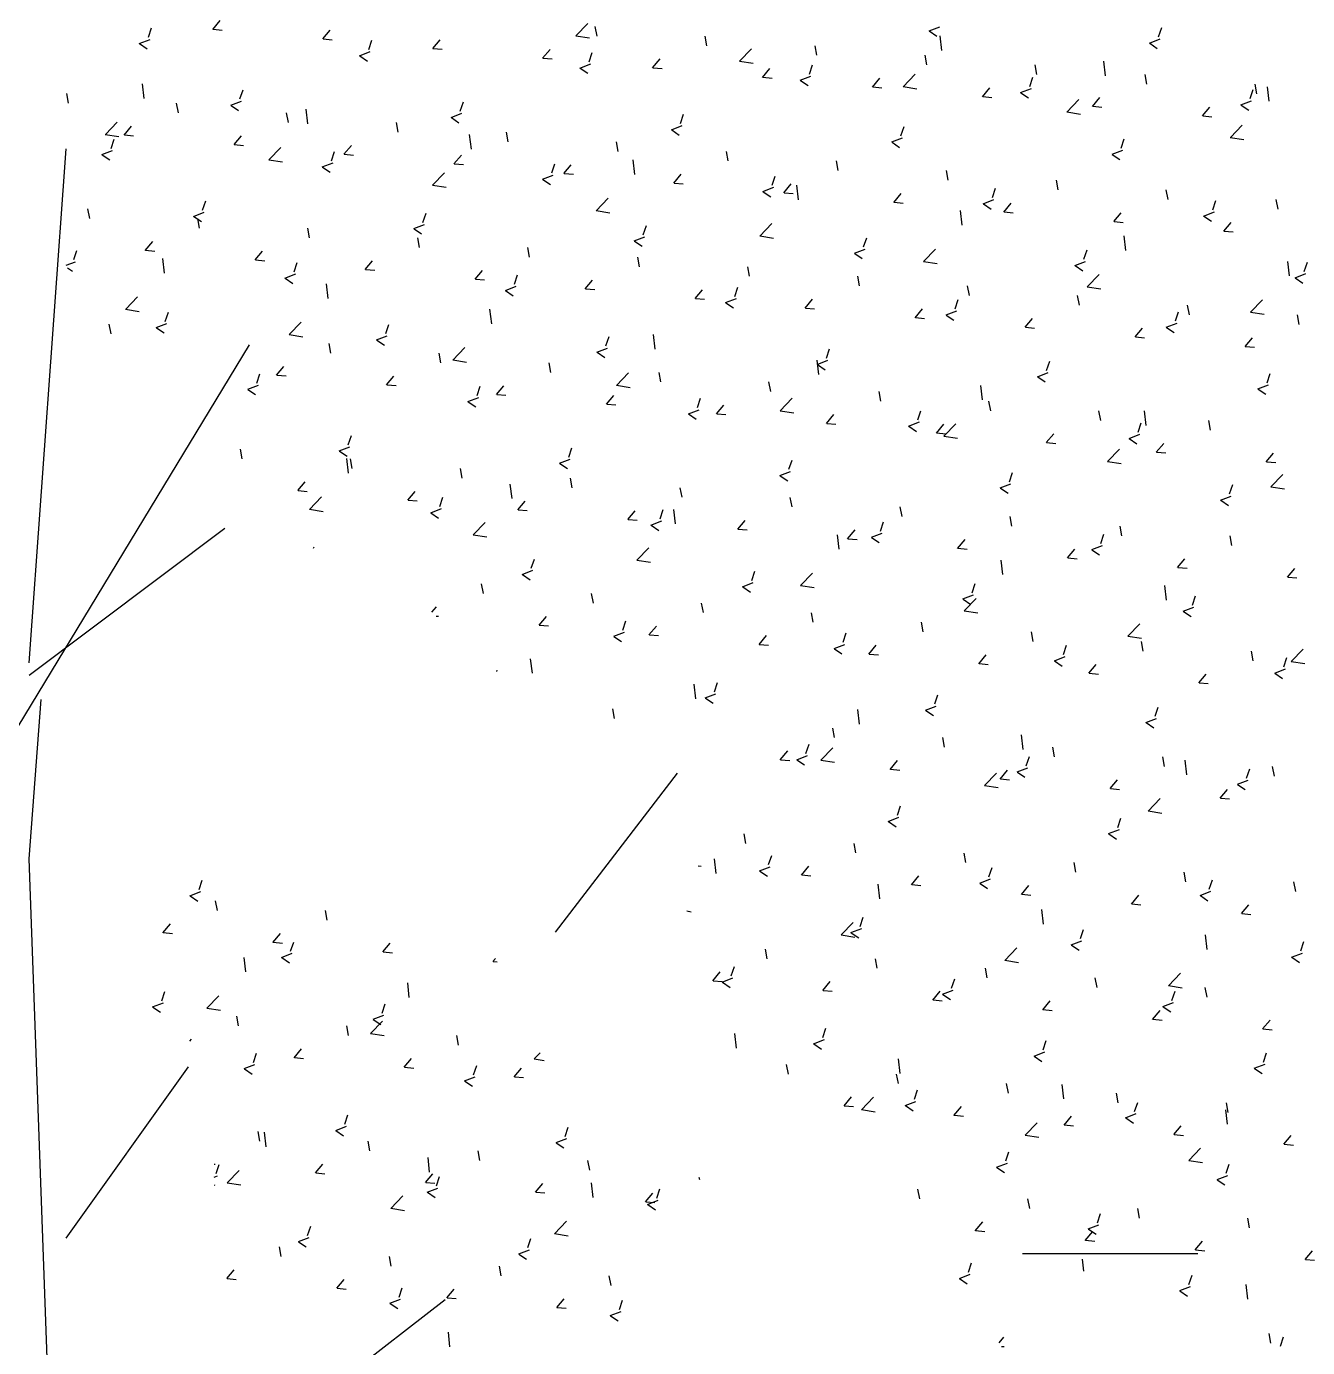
# Model space of a CAD drawing. Header units: millimetres. Extents: x 1667 to 847943, y 724 to 1832625.
# Drawn here: x 422512 to 423271, y 670149 to 670930 of the extents above; entities that cross this region are included whole.
import ezdxf

# ---------------------------------------------------------------- set-up
doc = ezdxf.new("R2010")
doc.units = ezdxf.units.MM

# ---------------------------------------------------------------- blocks, each defined once
blk = doc.blocks.new('A$C344D2886')
at = {"linetype": 'Continuous'}
for p, q in [((3111.8, 6390.6), (3120.3, 6400.8)), ((3037.7, 6381.5), (3041.3, 6392.2)), ((3112.1, 6390.7), (3122.7, 6389.8)), ((3238.3, 6379.5), (3246.8, 6389.7)), ((3529.7, 6383), (3543.4, 6397.3)), ((3554, 6382.9), (3551.9, 6394)), ((3936.1, 6388.9), (3948.5, 6393.6)), ((3936.4, 6388.7), (3945.2, 6382.8)), ((4200.2, 6381.9), (4203.8, 6392.6)), ((3027.2, 6374.4), (3039.6, 6379.1)), ((3027.5, 6374.2), (3036.3, 6368.2)), ((3238.7, 6379.6), (3249.2, 6378.7)), ((3291.3, 6367.4), (3294.9, 6378)), ((3364.9, 6368.5), (3373.4, 6378.6)), ((3529.6, 6383.1), (3545.3, 6380.7)), ((3680.5, 6371.8), (3678.5, 6382.9)), ((3807.1, 6360.8), (3805, 6371.8)), ((3950.9, 6366.3), (3948.9, 6383)), ((4189.7, 6374.8), (4202, 6379.5)), ((4190, 6374.5), (4198.7, 6368.6)), ((3280.8, 6360.2), (3293.1, 6365)), ((3281.1, 6360), (3289.8, 6354.1)), ((3365.2, 6368.6), (3375.8, 6367.6)), ((3491.4, 6357.4), (3499.9, 6367.5)), ((3491.8, 6357.5), (3502.3, 6356.6)), ((3544.8, 6353.3), (3548.4, 6363.9)), ((3618, 6346.3), (3626.5, 6356.5)), ((3718, 6353.8), (3731.7, 6368.1)), ((3933.6, 6349.7), (3931.6, 6360.7)), ((3534.3, 6346.1), (3546.7, 6350.9)), ((3534.6, 6345.9), (3543.4, 6340)), ((3618.3, 6346.4), (3628.9, 6345.5)), ((3717.9, 6353.9), (3733.6, 6351.5)), ((3744.5, 6335.3), (3753, 6345.4)), ((3798.4, 6339.1), (3802, 6349.8)), ((4060.1, 6338.6), (4058.1, 6349.7)), ((4139.2, 6337.1), (4137.2, 6353.8)), ((3032.8, 6311.2), (3030.8, 6328)), ((3744.9, 6335.4), (3755.4, 6334.4)), ((3787.9, 6332), (3800.2, 6336.7)), ((3788.2, 6331.8), (3796.9, 6325.8)), ((3871.1, 6324.2), (3879.6, 6334.3)), ((3871.4, 6324.3), (3881.9, 6323.4)), ((3906.2, 6324.7), (3921.9, 6322.3)), ((3906.3, 6324.6), (3920, 6338.9)), ((4052, 6325), (4055.5, 6335.7)), ((4186.7, 6327.5), (4184.7, 6338.6)), ((4313.2, 6316.5), (4311.2, 6327.5)), ((4327.5, 6307.9), (4325.5, 6324.6)), ((2945.7, 6305.5), (2943.7, 6316.6)), ((3143.1, 6310.5), (3146.6, 6321.1)), ((3997.6, 6313.1), (4006.1, 6323.3)), ((3997.9, 6313.2), (4008.5, 6312.3)), ((4041.4, 6317.9), (4053.8, 6322.6)), ((4041.7, 6317.6), (4050.5, 6311.7)), ((4094.6, 6295.4), (4108.3, 6309.7)), ((4124.2, 6302), (4132.7, 6312.2)), ((4305.5, 6310.9), (4309.1, 6321.5)), ((3072.3, 6294.5), (3070.2, 6305.5)), ((3132.5, 6303.3), (3144.9, 6308.1)), ((3132.8, 6303.1), (3141.6, 6297.2)), ((3198.8, 6283.4), (3196.8, 6294.5)), ((3221.1, 6282), (3219.1, 6298.8)), ((3386.1, 6289.2), (3398.4, 6294)), ((3396.6, 6296.3), (3400.2, 6307)), ((4094.5, 6295.5), (4110.2, 6293.1)), ((4124.5, 6302.1), (4135, 6301.2)), ((4250.7, 6291), (4259.2, 6301.1)), ((4295, 6303.7), (4307.3, 6308.5)), ((4295.3, 6303.5), (4304, 6297.6)), ((2988.2, 6269.5), (3001.9, 6283.9)), ((3009.7, 6269), (3018.2, 6279.1)), ((3325.3, 6272.3), (3323.3, 6283.4)), ((3386.4, 6289), (3395.1, 6283.1)), ((3639.6, 6275.1), (3652, 6279.8)), ((3650.2, 6282.2), (3653.7, 6292.9)), ((3903.7, 6268.1), (3907.3, 6278.8)), ((4251, 6291.1), (4261.6, 6290.1)), ((4282.9, 6266.2), (4296.6, 6280.5)), ((2988.1, 6269.6), (3003.8, 6267.2)), ((2994.8, 6253.6), (2998.4, 6264.2)), ((3010.1, 6269.1), (3020.6, 6268.1)), ((3136.3, 6257.9), (3144.8, 6268)), ((3409.4, 6252.8), (3407.4, 6269.6)), ((3451.9, 6261.3), (3449.9, 6272.3)), ((3639.9, 6274.9), (3648.7, 6268.9)), ((3893.2, 6261), (3905.5, 6265.7)), ((4157.3, 6254), (4160.8, 6264.6)), ((4282.8, 6266.3), (4298.5, 6263.9)), ((2984.3, 6246.4), (2996.6, 6251.2)), ((3136.6, 6258), (3147.1, 6257.1)), ((3176.5, 6240.3), (3190.2, 6254.7)), ((3248.4, 6239.4), (3251.9, 6250.1)), ((3262.8, 6246.8), (3271.3, 6257)), ((3578.4, 6250.2), (3576.4, 6261.3)), ((3705, 6239.1), (3702.9, 6250.2)), ((3893.5, 6260.7), (3902.2, 6254.8)), ((4146.7, 6246.8), (4159.1, 6251.6)), ((2984.6, 6246.2), (2993.3, 6240.3)), ((3176.4, 6240.4), (3192.1, 6238)), ((3237.8, 6232.3), (3250.2, 6237.1)), ((3263.1, 6246.9), (3273.7, 6246)), ((3389.4, 6235.8), (3397.9, 6245.9)), ((3389.7, 6235.9), (3400.2, 6234.9)), ((3501.9, 6225.3), (3505.5, 6236)), ((3515.9, 6224.7), (3524.4, 6234.8)), ((3597.7, 6223.6), (3595.7, 6240.4)), ((3831.5, 6228), (3829.5, 6239.1)), ((4147, 6246.6), (4155.8, 6240.7)), ((3238.1, 6232.1), (3246.9, 6226.2)), ((3364.8, 6211.1), (3378.5, 6225.4)), ((3491.4, 6218.2), (3503.7, 6222.9)), ((3491.7, 6218), (3500.5, 6212)), ((3516.2, 6224.8), (3526.8, 6223.9)), ((3642.4, 6213.6), (3651, 6223.8)), ((3755.5, 6211.2), (3759.1, 6221.8)), ((3958.1, 6217), (3956, 6228)), ((3364.7, 6211.2), (3380.4, 6208.8)), ((3642.8, 6213.7), (3653.3, 6212.8)), ((3744.9, 6204), (3757.3, 6208.8)), ((3745.2, 6203.8), (3754, 6197.9)), ((3769, 6202.5), (3777.5, 6212.7)), ((3769.3, 6202.6), (3779.9, 6201.7)), ((3786, 6194.4), (3784, 6211.2)), ((4009, 6197.1), (4012.6, 6207.7)), ((4084.6, 6205.9), (4082.6, 6217)), ((4211.2, 6194.8), (4209.1, 6205.9)), ((3100.1, 6182.5), (3103.7, 6193.2)), ((3553.1, 6181.9), (3566.8, 6196.2)), ((3895.5, 6191.5), (3904, 6201.6)), ((3895.9, 6191.6), (3906.4, 6190.6)), ((3998.5, 6189.9), (4010.8, 6194.7)), ((3998.8, 6189.7), (4007.6, 6183.8)), ((4022.1, 6180.4), (4030.6, 6190.5)), ((4262.6, 6182.9), (4266.2, 6193.6)), ((4337.7, 6183.8), (4335.7, 6194.8)), ((2970.2, 6172.8), (2968.1, 6183.9)), ((3089.6, 6175.4), (3101.9, 6180.1)), ((3089.9, 6175.2), (3098.7, 6169.3)), ((3096.7, 6161.8), (3094.7, 6172.8)), ((3353.7, 6168.4), (3357.3, 6179.1)), ((3553, 6182), (3568.7, 6179.6)), ((3974.3, 6165.2), (3972.3, 6182)), ((4022.4, 6180.5), (4033, 6179.6)), ((4148.6, 6169.3), (4157.1, 6179.5)), ((4252, 6175.8), (4264.4, 6180.5)), ((4252.3, 6175.6), (4261.1, 6169.7)), ((3223.3, 6150.7), (3221.2, 6161.8)), ((3343.1, 6161.3), (3355.5, 6166)), ((3343.4, 6161.1), (3352.2, 6155.1)), ((3607.2, 6154.3), (3610.8, 6164.9)), ((3741.4, 6152.7), (3755.1, 6167)), ((4149, 6169.4), (4159.5, 6168.5)), ((4275.2, 6158.3), (4283.7, 6168.4)), ((4275.5, 6158.4), (4286.1, 6157.4)), ((3034.2, 6136.3), (3042.7, 6146.4)), ((3349.8, 6139.6), (3347.8, 6150.7)), ((3596.7, 6147.1), (3609, 6151.9)), ((3597, 6146.9), (3605.8, 6141)), ((3741.3, 6152.8), (3757, 6150.4)), ((3860.8, 6140.2), (3864.4, 6150.8)), ((4162.6, 6136), (4160.6, 6152.8)), ((2951.9, 6125.6), (2955.5, 6136.3)), ((3034.5, 6136.4), (3045.1, 6135.4)), ((3056.2, 6110.1), (3054.2, 6126.9)), ((3160.7, 6125.2), (3169.2, 6135.3)), ((3476.4, 6128.6), (3474.3, 6139.6)), ((3602.9, 6117.5), (3600.9, 6128.5)), ((3850.2, 6133), (3862.6, 6137.8)), ((3850.5, 6132.8), (3859.3, 6126.9)), ((3929.7, 6123.5), (3943.4, 6137.8)), ((4114.3, 6126), (4117.9, 6136.7)), ((2943, 6119.1), (2953.7, 6123.2)), ((2944.6, 6116.3), (2950.4, 6112.4)), ((3161.1, 6125.3), (3171.6, 6124.4)), ((3205.4, 6111.5), (3209, 6122.2)), ((3287.3, 6114.1), (3295.8, 6124.3)), ((3287.6, 6114.2), (3298.2, 6113.3)), ((3413.8, 6103.1), (3422.3, 6113.2)), ((3729.5, 6106.4), (3727.4, 6117.5)), ((3929.6, 6123.6), (3945.3, 6121.2)), ((4103.8, 6118.9), (4116.2, 6123.6)), ((4104.1, 6118.7), (4112.9, 6112.7)), ((4350.8, 6106.8), (4348.9, 6123.5)), ((4367.9, 6111.9), (4371.5, 6122.6)), ((3194.9, 6104.4), (3207.3, 6109.1)), ((3195.2, 6104.2), (3204, 6098.2)), ((3244.5, 6080.9), (3242.5, 6097.7)), ((3414.2, 6103.1), (3424.7, 6102.2)), ((3459, 6097.4), (3462.6, 6108)), ((3540.4, 6092), (3548.9, 6102.1)), ((3856, 6095.3), (3854, 6106.4)), ((4118, 6094.3), (4131.7, 6108.6)), ((4357.4, 6104.8), (4369.7, 6109.5)), ((4357.6, 6104.5), (4366.4, 6098.6)), ((3011.6, 6068.5), (3025.3, 6082.8)), ((3448.5, 6090.2), (3460.8, 6095)), ((3448.7, 6090), (3457.5, 6084.1)), ((3540.7, 6092.1), (3551.3, 6091.2)), ((3666.9, 6080.9), (3675.4, 6091)), ((3712.5, 6083.2), (3716.1, 6093.9)), ((3982.6, 6084.3), (3980.5, 6095.3)), ((4109.1, 6073.2), (4107.1, 6084.3)), ((4117.9, 6094.4), (4133.6, 6092)), ((3011.5, 6068.6), (3027.2, 6066.1)), ((3432.8, 6051.7), (3430.8, 6068.5)), ((3667.3, 6081), (3677.8, 6080.1)), ((3702, 6076.1), (3714.4, 6080.9)), ((3702.3, 6075.9), (3711.1, 6070)), ((3793.5, 6069.8), (3802, 6080)), ((3793.8, 6069.9), (3804.4, 6069)), ((3920, 6058.8), (3928.5, 6068.9)), ((3955.6, 6062), (3967.9, 6066.7)), ((3966.1, 6069.1), (3969.7, 6079.8)), ((4235.7, 6062.1), (4233.6, 6073.2)), ((4306.2, 6065.1), (4320, 6079.4)), ((2994.7, 6040.1), (2992.6, 6051.2)), ((3046.7, 6047.5), (3059, 6052.2)), ((3057.2, 6054.6), (3060.8, 6065.3)), ((3199.9, 6039.3), (3213.6, 6053.6)), ((3310.8, 6040.5), (3314.3, 6051.1)), ((3920.4, 6058.9), (3930.9, 6057.9)), ((3955.9, 6061.8), (3964.6, 6055.8)), ((4046.6, 6047.7), (4055.1, 6057.8)), ((4209.1, 6047.9), (4221.5, 6052.6)), ((4219.7, 6055), (4223.2, 6065.6)), ((4306.2, 6065.2), (4321.9, 6062.8)), ((4362.2, 6051.1), (4360.2, 6062.1)), ((3047, 6047.2), (3055.7, 6041.3)), ((3199.8, 6039.4), (3215.5, 6036.9)), ((3300.2, 6033.3), (3312.6, 6038.1)), ((3564.3, 6026.3), (3567.9, 6037)), ((3621.1, 6022.5), (3619.1, 6039.3)), ((4046.9, 6047.8), (4057.5, 6046.9)), ((4173.1, 6036.6), (4181.6, 6046.8)), ((4173.5, 6036.7), (4184, 6035.8)), ((4209.4, 6047.6), (4218.2, 6041.7)), ((4299.7, 6025.6), (4308.2, 6035.7)), ((3247.8, 6018), (3245.7, 6029)), ((3300.5, 6033.1), (3309.3, 6027.2)), ((3388.2, 6010.1), (3401.9, 6024.4)), ((3553.8, 6019.2), (3566.1, 6023.9)), ((3817.9, 6012.2), (3821.4, 6022.9)), ((4300, 6025.6), (4310.5, 6024.7)), ((3374.3, 6006.9), (3372.3, 6018)), ((3388.1, 6010.2), (3403.8, 6007.7)), ((3500.9, 5995.8), (3498.8, 6006.9)), ((3554.1, 6019), (3562.8, 6013.1)), ((3807.3, 6005.1), (3819.7, 6009.8)), ((3809.4, 5993.3), (3807.4, 6010.1)), ((4071.4, 5998.1), (4075, 6008.7)), ((3162.5, 5983.6), (3166.1, 5994.2)), ((3185.2, 5992.5), (3193.7, 6002.6)), ((3185.6, 5992.6), (3196.1, 5991.7)), ((3311.8, 5981.4), (3320.3, 5991.6)), ((3576.5, 5980.9), (3590.2, 5995.2)), ((3627.4, 5984.8), (3625.4, 5995.8)), ((3807.6, 6004.9), (3816.4, 5998.9)), ((4060.9, 5990.9), (4073.2, 5995.7)), ((4061.2, 5990.7), (4069.9, 5984.8)), ((4325, 5984), (4328.5, 5994.6)), ((3152, 5976.4), (3164.3, 5981.2)), ((3152.3, 5976.2), (3161, 5970.3)), ((3312.1, 5981.5), (3322.7, 5980.6)), ((3416.1, 5969.4), (3419.6, 5980.1)), ((3438.3, 5970.3), (3446.8, 5980.5)), ((3576.4, 5981), (3592.1, 5978.5)), ((3753.9, 5973.7), (3751.9, 5984.8)), ((3997.7, 5964.1), (3995.7, 5980.9)), ((4314.4, 5976.8), (4326.8, 5981.6)), ((4314.7, 5976.6), (4323.5, 5970.7)), ((3405.5, 5962.3), (3417.9, 5967)), ((3405.8, 5962.1), (3414.6, 5956.2)), ((3438.7, 5970.4), (3449.2, 5969.5)), ((3564.9, 5959.3), (3573.4, 5969.4)), ((3669.6, 5955.3), (3673.2, 5966)), ((3764.8, 5951.7), (3778.5, 5966)), ((3880.5, 5962.6), (3878.5, 5973.7)), ((4007, 5951.6), (4005, 5962.6)), ((3565.2, 5959.4), (3575.7, 5958.4)), ((3659.1, 5948.2), (3671.4, 5952.9)), ((3659.4, 5948), (3668.1, 5942)), ((3691.4, 5948.2), (3699.9, 5958.3)), ((3691.7, 5948.3), (3702.3, 5947.4)), ((3764.7, 5951.8), (3780.4, 5949.3)), ((3818, 5937.1), (3826.5, 5947.3)), ((3923.2, 5941.2), (3926.7, 5951.8)), ((4133.6, 5940.5), (4131.5, 5951.5)), ((4185.9, 5934.9), (4184, 5951.7)), ((3818.3, 5937.2), (3828.8, 5936.3)), ((3912.6, 5934), (3925, 5938.8)), ((3912.9, 5933.8), (3921.7, 5927.9)), ((3944.5, 5926.1), (3953, 5936.2)), ((3953, 5922.5), (3966.8, 5936.8)), ((4176.7, 5927), (4180.3, 5937.7)), ((4260.1, 5929.4), (4258.1, 5940.5)), ((3267.8, 5912.5), (3271.4, 5923.2)), ((3944.8, 5926.2), (3955.4, 5925.2)), ((3953, 5922.6), (3968.7, 5920.1)), ((4071, 5915), (4079.6, 5925.1)), ((4071.4, 5915.1), (4081.9, 5914.2)), ((4166.2, 5919.9), (4178.5, 5924.7)), ((4166.5, 5919.7), (4175.3, 5913.8)), ((4197.6, 5903.9), (4206.1, 5914.1)), ((3145.7, 5896.3), (3143.7, 5907.4)), ((3257.3, 5905.4), (3269.6, 5910.1)), ((3257.6, 5905.2), (3266.4, 5899.3)), ((3521.4, 5898.4), (3525, 5909.1)), ((4141.3, 5893.2), (4155.1, 5907.6)), ((4197.9, 5904), (4208.5, 5903.1)), ((4324.1, 5892.8), (4332.6, 5903)), ((3267.9, 5879.9), (3265.9, 5896.6)), ((3272.2, 5885.3), (3270.2, 5896.3)), ((3398.8, 5874.2), (3396.7, 5885.3)), ((3510.8, 5891.3), (3523.2, 5896)), ((3511.1, 5891), (3519.9, 5885.1)), ((3774.9, 5884.3), (3778.5, 5894.9)), ((4141.3, 5893.4), (4157, 5890.9)), ((4324.5, 5892.9), (4335, 5892)), ((3209.7, 5859.8), (3218.2, 5869.9)), ((3525.3, 5863.1), (3523.3, 5874.2)), ((3764.4, 5877.1), (3776.7, 5881.9)), ((3764.7, 5876.9), (3773.5, 5871)), ((4028.5, 5870.1), (4032.1, 5880.8)), ((4329.6, 5864), (4343.4, 5878.4)), ((3210, 5859.9), (3220.6, 5858.9)), ((3336.2, 5848.7), (3344.8, 5858.8)), ((3456.2, 5850.7), (3454.2, 5867.4)), ((3651.9, 5852.1), (3649.8, 5863.1)), ((4017.9, 5863), (4030.3, 5867.7)), ((4018.2, 5862.8), (4027, 5856.9)), ((4271.5, 5848.9), (4283.9, 5853.6)), ((4282, 5856), (4285.6, 5866.7)), ((4329.6, 5864.2), (4345.3, 5861.7)), ((3223.2, 5838.3), (3238.9, 5835.9)), ((3223.3, 5838.2), (3237, 5852.5)), ((3336.6, 5848.8), (3347.1, 5847.9)), ((3362.6, 5834.4), (3374.9, 5839.1)), ((3373.1, 5841.5), (3376.7, 5852.2)), ((3462.8, 5837.6), (3471.3, 5847.8)), ((3626.7, 5827.4), (3630.3, 5838)), ((3644.5, 5821.5), (3642.5, 5838.2)), ((3778.4, 5841), (3776.4, 5852)), ((3905, 5829.9), (3902.9, 5841)), ((4271.8, 5848.7), (4280.6, 5842.7)), ((3362.9, 5834.1), (3371.7, 5828.2)), ((3411.6, 5809), (3425.3, 5823.3)), ((3463.1, 5837.7), (3473.7, 5836.8)), ((3589.3, 5826.6), (3597.8, 5836.7)), ((3589.7, 5826.7), (3600.2, 5825.7)), ((3616.1, 5820.2), (3628.5, 5825)), ((3715.9, 5815.5), (3724.4, 5825.6)), ((3880.2, 5813.2), (3883.8, 5823.9)), ((4031.5, 5818.8), (4029.5, 5829.9)), ((3411.5, 5809.1), (3427.2, 5806.7)), ((3616.4, 5820), (3625.2, 5814.1)), ((3716.2, 5815.6), (3726.8, 5814.7)), ((3832.7, 5792.3), (3830.8, 5809)), ((3842.4, 5804.4), (3850.9, 5814.6)), ((3869.7, 5806.1), (3882.1, 5810.8)), ((4133.8, 5799.1), (4137.4, 5809.8)), ((4158.1, 5807.8), (4156, 5818.8)), ((4284.6, 5796.7), (4282.6, 5807.8)), ((3227.9, 5793.5), (3228.5, 5795.3)), ((3599.9, 5779.8), (3613.6, 5794.1)), ((3842.8, 5804.5), (3853.3, 5803.6)), ((3870, 5805.9), (3878.8, 5800)), ((3969, 5793.3), (3977.5, 5803.5)), ((3969.3, 5793.4), (3979.9, 5792.5)), ((4095.5, 5782.3), (4104, 5792.4)), ((4123.3, 5792), (4135.6, 5796.7)), ((3478.4, 5770.5), (3482, 5781.1)), ((3599.8, 5779.9), (3615.5, 5777.5)), ((4021, 5763.1), (4019.1, 5779.8)), ((4095.9, 5782.4), (4106.4, 5781.4)), ((4123.6, 5791.8), (4132.3, 5785.8)), ((4222.1, 5771.2), (4230.6, 5781.3)), ((3467.9, 5763.3), (3480.3, 5768.1)), ((3468.2, 5763.1), (3477, 5757.2)), ((3732, 5756.3), (3735.6, 5767)), ((3788.1, 5750.6), (3801.9, 5764.9)), ((4222.4, 5771.3), (4233, 5770.4)), ((4348.6, 5760.1), (4357.1, 5770.3)), ((3423.3, 5741.5), (3421.2, 5752.6)), ((3721.5, 5749.2), (3733.8, 5753.9)), ((3721.8, 5749), (3730.5, 5743.1)), ((3788.1, 5750.7), (3803.8, 5748.3)), ((3985.6, 5742.2), (3989.1, 5752.9)), ((4209.3, 5733.9), (4207.4, 5750.6)), ((4349, 5760.2), (4359.5, 5759.3)), ((3549.8, 5730.4), (3547.8, 5741.5)), ((3975, 5735.1), (3987.4, 5739.8)), ((3975.3, 5734.9), (3984.1, 5728.9)), ((3976.4, 5721.4), (3990.2, 5735.7)), ((4239.1, 5728.1), (4242.7, 5738.7)), ((3364, 5719.9), (3369.2, 5726.1)), ((3676.4, 5719.4), (3674.3, 5730.4)), ((3802.9, 5708.3), (3800.9, 5719.3)), ((3976.4, 5721.5), (3992.1, 5719.1)), ((4228.6, 5720.9), (4240.9, 5725.7)), ((4228.9, 5720.7), (4237.6, 5714.8)), ((3368.9, 5715.4), (3371.6, 5715.2)), ((3487.3, 5704.9), (3495.8, 5715.1)), ((3487.6, 5705), (3498.2, 5704.1)), ((3583.8, 5699.4), (3587.3, 5710.1)), ((3613.8, 5693.9), (3622.3, 5704)), ((3929.5, 5697.2), (3927.4, 5708.3)), ((4164.7, 5692.2), (4178.5, 5706.5)), ((3573.2, 5692.3), (3585.6, 5697)), ((3573.5, 5692.1), (3582.3, 5686.2)), ((3614.2, 5693.9), (3624.7, 5693)), ((3740.4, 5682.8), (3748.9, 5692.9)), ((3837.3, 5685.3), (3840.9, 5696)), ((4056, 5686.1), (4054, 5697.2)), ((4164.7, 5692.3), (4180.4, 5689.9)), ((4182.5, 5675.1), (4180.5, 5686.1)), ((3740.7, 5682.9), (3751.3, 5682)), ((3826.8, 5678.2), (3839.1, 5682.9)), ((3827.1, 5677.9), (3835.8, 5672)), ((3866.9, 5671.7), (3875.4, 5681.8)), ((3867.3, 5671.8), (3877.8, 5670.9)), ((3993.5, 5660.6), (4002, 5670.8)), ((4090.9, 5671.2), (4094.4, 5681.8)), ((4309.1, 5664), (4307.1, 5675.1)), ((4353, 5663), (4366.8, 5677.3)), ((3479.6, 5649.6), (3477.6, 5666.4)), ((3993.8, 5660.7), (4004.3, 5659.8)), ((4080.3, 5664), (4092.7, 5668.8)), ((4080.6, 5663.8), (4089.4, 5657.9)), ((4120, 5649.6), (4128.5, 5659.7)), ((4344.4, 5657), (4348, 5667.7)), ((4353, 5663.1), (4368.7, 5660.7)), ((3438.6, 5651.8), (3439.1, 5653.2)), ((4120.3, 5649.7), (4130.9, 5648.7)), ((4246.6, 5638.5), (4255.1, 5648.6)), ((4333.9, 5649.9), (4346.2, 5654.6)), ((4334.2, 5649.7), (4343, 5643.8)), ((3667.8, 5620.4), (3665.9, 5637.2)), ((3678.5, 5621.3), (3690.9, 5626)), ((3689.1, 5628.4), (3692.6, 5639.1)), ((4246.9, 5638.6), (4257.4, 5637.7)), ((3678.8, 5621), (3687.6, 5615.1)), ((3932.1, 5607.1), (3944.4, 5611.9)), ((3942.6, 5614.3), (3946.2, 5624.9)), ((4196.2, 5600.1), (4199.8, 5610.8)), ((3574.3, 5597.7), (3572.3, 5608.8)), ((3856.1, 5591.2), (3854.2, 5608)), ((3932.4, 5606.9), (3941.2, 5601)), ((4185.6, 5593), (4198, 5597.7)), ((3827.4, 5575.6), (3825.3, 5586.6)), ((4185.9, 5592.8), (4194.7, 5586.9)), ((3794.4, 5557.4), (3798, 5568)), ((3953.9, 5564.5), (3951.9, 5575.6)), ((4044.4, 5562), (4042.5, 5578.8)), ((4080.5, 5553.4), (4078.4, 5564.5)), ((3764.8, 5550.1), (3773.4, 5560.2)), ((3765.2, 5550.2), (3775.7, 5549.2)), ((3783.8, 5550.2), (3796.2, 5555)), ((3784.1, 5550), (3792.9, 5544.1)), ((3811.5, 5549.5), (3825.3, 5563.8)), ((3811.5, 5549.6), (3827.2, 5547.2)), ((3891.4, 5539), (3899.9, 5549.1)), ((4047.9, 5543.2), (4051.5, 5553.9)), ((4207, 5542.4), (4205, 5553.4)), ((4232.7, 5532.8), (4230.8, 5549.5)), ((3891.7, 5539.1), (3902.3, 5538.2)), ((3999.8, 5520.3), (4013.6, 5534.6)), ((4017.9, 5527.9), (4026.4, 5538.1)), ((4037.4, 5536.1), (4049.8, 5540.8)), ((4037.7, 5535.9), (4046.5, 5530)), ((4301.5, 5529.1), (4305.1, 5539.8)), ((4333.6, 5531.3), (4331.5, 5542.3)), ((3999.8, 5520.4), (4015.5, 5518)), ((4018.3, 5528), (4028.8, 5527.1)), ((4144.5, 5516.9), (4153, 5527)), ((4291, 5522), (4303.3, 5526.7)), ((4291.2, 5521.7), (4300, 5515.8)), ((4144.8, 5516.9), (4155.4, 5516)), ((4188.1, 5491.1), (4201.9, 5505.4)), ((4271, 5505.8), (4279.5, 5515.9)), ((4271.4, 5505.9), (4281.9, 5505)), ((3899.7, 5486.3), (3903.3, 5497)), ((4188.1, 5491.2), (4203.8, 5488.8)), ((3889.2, 5479.2), (3901.5, 5483.9)), ((3889.5, 5479), (3898.2, 5473.1)), ((4153.3, 5472.2), (4156.8, 5482.9)), ((3725.3, 5453.9), (3723.3, 5465)), ((4142.7, 5465.1), (4155.1, 5469.8)), ((4143, 5464.8), (4151.8, 5458.9)), ((3851.9, 5442.9), (3849.8, 5453.9)), ((3978.4, 5431.8), (3976.4, 5442.8)), ((3670.4, 5427.9), (3673.7, 5427.6)), ((3691.2, 5419.3), (3689.3, 5436.1)), ((3751.5, 5429.4), (3755, 5440.1)), ((3789.3, 5417.4), (3797.8, 5427.5)), ((4105, 5420.7), (4102.9, 5431.8)), ((3740.9, 5422.3), (3753.3, 5427)), ((3741.2, 5422.1), (3750, 5416.1)), ((3789.7, 5417.5), (3800.2, 5416.5)), ((3915.9, 5406.3), (3924.4, 5416.4)), ((3994.5, 5408.2), (4006.8, 5412.9)), ((4005, 5415.3), (4008.6, 5426)), ((4231.5, 5409.6), (4229.5, 5420.7)), ((3085.6, 5393.6), (3097.9, 5398.4)), ((3096.1, 5400.8), (3099.7, 5411.4)), ((3879.5, 5390.1), (3877.6, 5406.9)), ((3916.2, 5406.4), (3926.8, 5405.5)), ((3994.8, 5407.9), (4003.5, 5402)), ((4042.4, 5395.2), (4050.9, 5405.4)), ((4248, 5394), (4260.4, 5398.8)), ((4258.6, 5401.2), (4262.1, 5411.8)), ((4358.1, 5398.6), (4356, 5409.6)), ((3085.9, 5393.4), (3094.6, 5387.5)), ((3117.1, 5376.6), (3115, 5387.6)), ((4042.8, 5395.3), (4053.3, 5394.4)), ((4169, 5384.1), (4177.5, 5394.3)), ((4169.3, 5384.2), (4179.9, 5383.3)), ((4248.3, 5393.8), (4257.1, 5387.9)), ((4295.5, 5373.1), (4304, 5383.2)), ((3243.6, 5365.5), (3241.6, 5376.6)), ((3657.5, 5376.1), (3662.3, 5375.3)), ((3856.8, 5358.4), (3860.3, 5369.1)), ((4067.8, 5360.9), (4065.9, 5377.7)), ((4295.9, 5373.2), (4306.4, 5372.2)), ((3054.5, 5351.1), (3063, 5361.2)), ((3834.9, 5348.5), (3848.7, 5362.8)), ((3846.2, 5351.3), (3858.6, 5356)), ((4110.3, 5344.3), (4113.9, 5354.9)), ((3054.9, 5351.2), (3065.4, 5350.3)), ((3181.1, 5340), (3189.6, 5350.1)), ((3181.4, 5340.1), (3192, 5339.2)), ((3201.4, 5329.7), (3205, 5340.4)), ((3307.6, 5328.9), (3316.1, 5339.1)), ((3834.9, 5348.6), (3850.6, 5346.1)), ((3846.5, 5351), (3855.3, 5345.1)), ((4099.8, 5337.1), (4112.1, 5341.9)), ((4100.1, 5336.9), (4108.9, 5331)), ((4256.1, 5331.7), (4254.2, 5348.5)), ((4363.9, 5330.1), (4367.5, 5340.8)), ((3149.7, 5305.9), (3147.8, 5322.6)), ((3190.9, 5322.6), (3203.2, 5327.4)), ((3191.2, 5322.4), (3200, 5316.5)), ((3308, 5329), (3318.5, 5328.1)), ((3434.2, 5317.9), (3437.1, 5321.4)), ((3749.8, 5321.2), (3747.8, 5332.3)), ((3876.3, 5310.2), (3874.3, 5321.2)), ((4023.2, 5319.3), (4037, 5333.6)), ((4353.3, 5323), (4365.7, 5327.7)), ((4353.6, 5322.8), (4362.4, 5316.9)), ((3434.5, 5318), (3439, 5317.6)), ((3687.3, 5295.7), (3695.8, 5305.9)), ((3708.5, 5301.5), (3712.1, 5312.1)), ((4002.9, 5299.1), (4000.9, 5310.1)), ((4023.2, 5319.4), (4038.9, 5316.9)), ((3338, 5276.7), (3336.1, 5293.4)), ((3687.6, 5295.8), (3698.1, 5294.9)), ((3698, 5294.3), (3710.3, 5299.1)), ((3698.3, 5294.1), (3707.1, 5288.2)), ((3813.8, 5284.7), (3822.3, 5294.8)), ((3962.1, 5287.4), (3965.7, 5298)), ((4129.4, 5288), (4127.4, 5299.1)), ((4211.5, 5290), (4225.3, 5304.4)), ((3053.2, 5272.8), (3056.8, 5283.5)), ((3105.1, 5264.2), (3118.9, 5278.5)), ((3814.1, 5284.7), (3824.7, 5283.8)), ((3940.4, 5273.6), (3948.9, 5283.7)), ((3951.5, 5280.2), (3963.9, 5285)), ((3951.8, 5280), (3960.6, 5274.1)), ((4211.5, 5290.2), (4227.2, 5287.7)), ((4215.6, 5273.2), (4219.2, 5283.9)), ((4256, 5276.9), (4253.9, 5288)), ((3042.6, 5265.7), (3055, 5270.4)), ((3042.9, 5265.5), (3051.7, 5259.6)), ((3105.1, 5264.3), (3120.8, 5261.9)), ((3306.7, 5258.7), (3310.3, 5269.4)), ((3940.7, 5273.7), (3951.2, 5272.8)), ((4066.9, 5262.5), (4075.4, 5272.6)), ((4067.2, 5262.6), (4077.8, 5261.7)), ((4193.4, 5251.4), (4202, 5261.6)), ((4205.1, 5266.1), (4217.5, 5270.8)), ((4205.4, 5265.9), (4214.2, 5260)), ((3141.5, 5243.9), (3139.5, 5254.9)), ((3293.4, 5235), (3307.2, 5249.3)), ((3296.2, 5251.6), (3308.5, 5256.3)), ((3296.5, 5251.4), (3305.3, 5245.4)), ((4193.8, 5251.5), (4204.3, 5250.6)), ((4320, 5240.4), (4328.5, 5250.5)), ((3268.1, 5232.8), (3266.1, 5243.9)), ((3293.4, 5235.1), (3309.1, 5232.7)), ((3394.6, 5221.7), (3392.6, 5232.8)), ((3714.6, 5218.3), (3712.7, 5235)), ((3813.8, 5230.5), (3817.4, 5241.1)), ((4320.3, 5240.5), (4330.9, 5239.5)), ((3085.5, 5226.1), (3087.5, 5228.5)), ((3205.6, 5207.3), (3214.1, 5217.4)), ((3803.3, 5223.3), (3815.7, 5228.1)), ((3803.6, 5223.1), (3812.4, 5217.2)), ((4067.4, 5216.3), (4071, 5227)), ((3148, 5194.7), (3160.3, 5199.4)), ((3158.5, 5201.8), (3162.1, 5212.5)), ((3205.9, 5207.4), (3216.4, 5206.5)), ((3332.1, 5196.2), (3340.6, 5206.4)), ((3481.7, 5205.8), (3488.6, 5212.9)), ((3481.7, 5205.9), (3493.2, 5204.1)), ((3774.3, 5188.5), (3772.2, 5199.6)), ((3902.9, 5189.1), (3901, 5205.8)), ((4056.9, 5209.2), (4069.2, 5213.9)), ((4057.2, 5209), (4065.9, 5203)), ((4310.4, 5195.1), (4322.8, 5199.8)), ((4320.9, 5202.2), (4324.5, 5212.9)), ((3148.3, 5194.5), (3157, 5188.5)), ((3332.4, 5196.3), (3343, 5195.4)), ((3401.5, 5180.5), (3413.9, 5185.3)), ((3412, 5187.7), (3415.6, 5198.3)), ((3458.6, 5185.2), (3467.2, 5195.3)), ((3459, 5185.2), (3469.5, 5184.3)), ((3900.8, 5177.4), (3898.8, 5188.5)), ((4310.7, 5194.8), (4319.5, 5188.9)), ((3401.8, 5180.3), (3410.6, 5174.4)), ((3919.2, 5159.4), (3922.7, 5170.1)), ((4027.4, 5166.4), (4025.3, 5177.4)), ((4091.2, 5159.9), (4089.3, 5176.6)), ((3838.3, 5151.9), (3846.8, 5162.1)), ((3858.3, 5147.4), (3872.1, 5161.7)), ((3908.6, 5152.3), (3921, 5157)), ((4153.9, 5155.3), (4151.9, 5166.4)), ((4172.7, 5145.3), (4176.3, 5155.9)), ((4280.5, 5144.2), (4278.4, 5155.3)), ((3263.8, 5130.8), (3267.4, 5141.4)), ((3838.6, 5152), (3849.2, 5151.1)), ((3858.3, 5147.5), (3874, 5145.1)), ((3908.9, 5152.1), (3917.7, 5146.1)), ((3964.8, 5140.9), (3973.3, 5151)), ((3965.2, 5141), (3975.7, 5140)), ((4091.4, 5129.8), (4099.9, 5139.9)), ((4162.2, 5138.2), (4174.5, 5142.9)), ((4279.5, 5130.7), (4277.6, 5147.4)), ((3253.3, 5123.6), (3265.6, 5128.4)), ((3253.6, 5123.4), (3262.3, 5117.5)), ((3517.4, 5116.6), (3520.9, 5127.3)), ((4046.6, 5118.2), (4060.4, 5132.5)), ((4091.7, 5129.9), (4102.3, 5129)), ((4162.5, 5137.9), (4171.2, 5132)), ((4217.9, 5118.7), (4226.4, 5128.9)), ((3166, 5111.2), (3164, 5122.2)), ((3173.1, 5104.8), (3171.2, 5121.6)), ((3292.6, 5100.1), (3290.5, 5111.1)), ((3506.8, 5109.5), (3519.2, 5114.2)), ((3507.1, 5109.3), (3515.9, 5103.4)), ((4046.6, 5118.3), (4062.3, 5115.9)), ((4218.3, 5118.8), (4228.8, 5117.9)), ((4344.5, 5107.7), (4353, 5117.8)), ((3419.1, 5089), (3417.1, 5100.1)), ((4024.5, 5088.4), (4028, 5099)), ((4234.9, 5089), (4248.6, 5103.3)), ((4344.8, 5107.7), (4355.4, 5106.8)), ((3113.4, 5084.9), (3114.4, 5084.8)), ((3115.6, 5073.9), (3119.1, 5084.5)), ((3230, 5074.6), (3238.5, 5084.7)), ((3361.4, 5075.6), (3359.5, 5092.4)), ((3545.7, 5077.9), (3543.6, 5089)), ((4013.9, 5081.2), (4026.3, 5086)), ((4014.2, 5081), (4023, 5075.1)), ((4234.9, 5089.1), (4250.6, 5086.7)), ((4278, 5074.3), (4281.6, 5084.9)), ((3113.4, 5069.9), (3117.4, 5071.5)), ((3128.5, 5063.1), (3142.3, 5077.5)), ((3128.5, 5063.2), (3144.2, 5060.8)), ((3230.4, 5074.7), (3240.9, 5073.8)), ((3356.6, 5063.5), (3365.1, 5073.7)), ((3356.9, 5063.6), (3367.5, 5062.7)), ((3369.1, 5059.7), (3372.7, 5070.4)), ((3483.1, 5052.4), (3491.6, 5062.6)), ((3549.7, 5046.4), (3547.8, 5063.2)), ((3672.2, 5066.9), (3671.7, 5069.4)), ((4267.5, 5067.1), (4279.8, 5071.9)), ((4267.8, 5066.9), (4276.6, 5061)), ((3113.4, 5061.1), (3114.1, 5060.6)), ((3316.8, 5033.9), (3330.6, 5048.2)), ((3358.6, 5052.6), (3370.9, 5057.3)), ((3358.9, 5052.4), (3367.7, 5046.5)), ((3483.5, 5052.5), (3494, 5051.6)), ((3609.7, 5041.4), (3618.2, 5051.5)), ((3622.7, 5045.6), (3626.2, 5056.3)), ((3925.3, 5044.7), (3923.3, 5055.8)), ((3316.8, 5034), (3332.5, 5031.6)), ((3610, 5041.5), (3620.6, 5040.5)), ((3612.1, 5038.5), (3624.5, 5043.2)), ((3612.4, 5038.3), (3621.2, 5032.3)), ((4051.9, 5033.7), (4049.8, 5044.7)), ((4178.4, 5022.6), (4176.4, 5033.6)), ((3505.1, 5004.7), (3518.9, 5019)), ((3989.3, 5008.2), (3997.8, 5018.3)), ((4129.8, 5017.3), (4133.4, 5028)), ((4304.9, 5011.5), (4302.9, 5022.6)), ((3220.9, 5002.8), (3224.5, 5013.5)), ((3505.1, 5004.8), (3520.8, 5002.4)), ((3989.7, 5008.3), (4000.2, 5007.3)), ((4115.9, 4997.1), (4124.4, 5007.2)), ((4119.2, 5010.2), (4131.6, 5015)), ((4119.5, 5010), (4128.3, 5004.1)), ((3190.5, 4978.5), (3188.5, 4989.5)), ((3210.3, 4995.7), (3222.7, 5000.4)), ((3210.6, 4995.5), (3219.4, 4989.6)), ((3474.4, 4988.7), (3478, 4999.4)), ((4116.2, 4997.2), (4126.7, 4996.3)), ((4242.4, 4986), (4250.9, 4996.2)), ((3317.1, 4967.4), (3315, 4978.4)), ((3463.9, 4981.6), (3476.2, 4986.3)), ((3464.2, 4981.3), (3473, 4975.4)), ((4114.3, 4961.8), (4112.7, 4975.6)), ((4242.7, 4986.1), (4253.3, 4985.2)), ((4369, 4974.9), (4377.5, 4985.1)), ((4369.3, 4975), (4379.8, 4974.1)), ((3128, 4953), (3136.5, 4963.1)), ((3443.6, 4956.3), (3441.6, 4967.4)), ((3570.1, 4945.2), (3568.1, 4956.3)), ((3971, 4953.3), (3983.4, 4958)), ((3981.5, 4960.4), (3985.1, 4971.1)), ((4235.1, 4946.3), (4238.7, 4957)), ((3128.3, 4953), (3138.9, 4952.1)), ((3254.5, 4941.9), (3263, 4952)), ((3254.9, 4942), (3265.4, 4941)), ((3326.2, 4931.8), (3329.8, 4942.5)), ((3381.1, 4930.8), (3389.6, 4940.9)), ((3971.3, 4953.1), (3980.1, 4947.2)), ((4224.6, 4939.2), (4236.9, 4943.9)), ((4302.9, 4929.6), (4300.9, 4946.3)), ((3315.7, 4924.7), (3328, 4929.4)), ((3381.4, 4930.9), (3391.9, 4930)), ((3507.6, 4919.7), (3516.1, 4929.9)), ((3579.7, 4917.7), (3583.3, 4928.3)), ((4224.8, 4939), (4233.6, 4933)), ((3315.9, 4924.4), (3324.7, 4918.5)), ((3507.9, 4919.8), (3518.5, 4918.9)), ((3569.2, 4910.5), (3581.6, 4915.3)), ((3569.5, 4910.3), (3578.3, 4904.4)), ((3384.8, 4874.5), (3382.9, 4891.3)), ((4016.8, 4879.1), (4022.3, 4885.6)), ((4329.4, 4878.8), (4327.4, 4889.9)), ((4340.4, 4875.3), (4344, 4885.9)), ((4019.5, 4875.1), (4022.4, 4874.8))]:
    blk.add_line(p, q, dxfattribs=at)
for p, q in [((2900.6, 5661.7), (2943.1, 6253.1)), ((2872.5, 5563), (3153.9, 6027.6)), ((2900.6, 5647.4), (3125.7, 5816.7)), ((2900.6, 5436.1), (2914.5, 5619.3)), ((3506.1, 5351.7), (3646.8, 5534.8)), ((2928.8, 4647.6), (2900.6, 5436.1)), ((2943.1, 4999.7), (3083.7, 5196.7)), ((2943.1, 4591.3), (3379.3, 4929.1))]:
    blk.add_line(p, q)
at = {"linetype": 'ByBlock'}
blk.add_line((4043.5, 4981.9), (4245.4, 4981.9), dxfattribs=at)
blk = doc.blocks.new('DBCJHDBCF')
at = {"xscale": 0.5141766008696601, "yscale": 0.5141766008696601, "zscale": 0.5141766008696601, "rotation": 359.6093848919614}
blk.add_blockref('A$C344D2886', (5389.1, -90.42), dxfattribs=at)

msp = doc.modelspace()

# ---------------------------------------------------------------- block references
at = {"rotation": 0.3906151080382554}
msp.add_blockref('DBCJHDBCF', (415633.142, 667696.354), dxfattribs=at)

doc.saveas('drawing.dxf')
